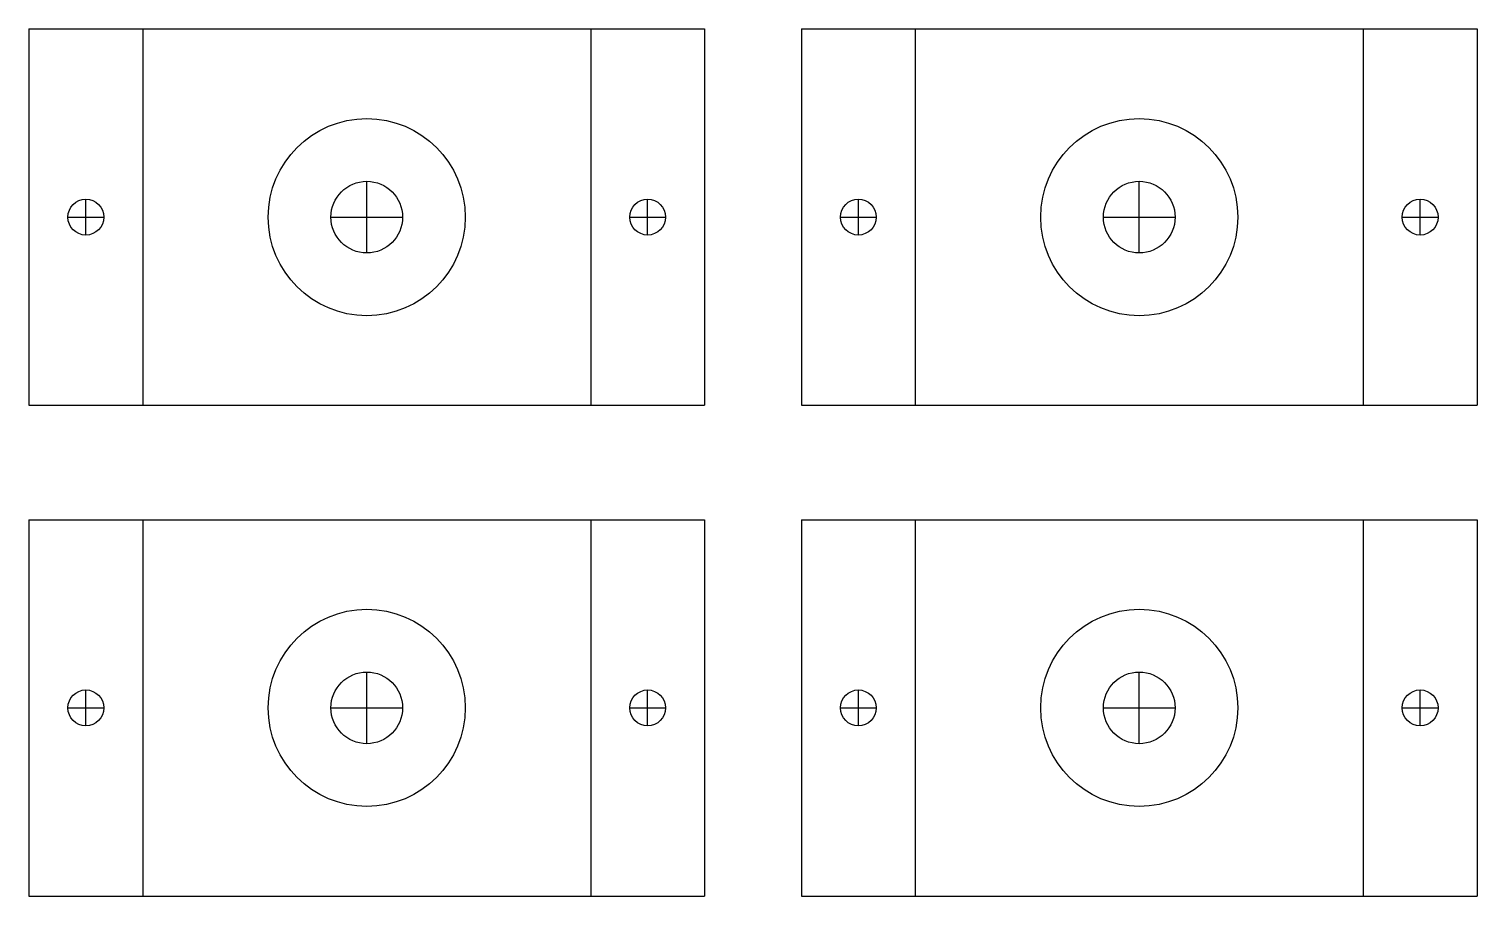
# Model space of a CAD drawing. Header units: millimetres. Extents: x -15418 to 43885, y -27590 to 23052.
# Drawn here: x 29498.8 to 29660.4, y 13559.9 to 13656.7 of the extents above; entities that cross this region are included whole.
import ezdxf

# ---------------------------------------------------------------- set-up
doc = ezdxf.new("R2010")
doc.units = ezdxf.units.MM
doc.header["$LTSCALE"] = 0.5
doc.layers.add('Layer1', color=1, linetype='Continuous')

msp = doc.modelspace()

# ---------------------------------------------------------------- linework, layer by layer
at = {"layer": 'Layer1'}
for p, q in [((29498.7942, 13656.6736), (29498.7942, 13614.6736)), ((29498.7942, 13656.6736), (29574.1942, 13656.6736)), ((29511.4942, 13656.6736), (29511.4942, 13614.6736)), ((29561.4942, 13656.6736), (29561.4942, 13614.6736)), ((29574.1942, 13656.6736), (29574.1942, 13614.6736)), ((29585.0075, 13656.6736), (29585.0075, 13614.6736)), ((29585.0075, 13656.6736), (29660.4075, 13656.6736)), ((29597.7075, 13656.6736), (29597.7075, 13614.6736)), ((29647.7075, 13656.6736), (29647.7075, 13614.6736)), ((29660.4075, 13656.6736), (29660.4075, 13614.6736)), ((29536.4942, 13631.6736), (29536.4942, 13639.6736)), ((29622.7075, 13631.6736), (29622.7075, 13639.6736)), ((29505.1442, 13633.6736), (29505.1442, 13637.6736)), ((29567.8442, 13633.6736), (29567.8442, 13637.6736)), ((29591.3575, 13633.6736), (29591.3575, 13637.6736)), ((29654.0575, 13633.6736), (29654.0575, 13637.6736)), ((29503.1442, 13635.6736), (29507.1442, 13635.6736)), ((29532.4942, 13635.6736), (29540.4942, 13635.6736)), ((29565.8442, 13635.6736), (29569.8442, 13635.6736)), ((29589.3575, 13635.6736), (29593.3575, 13635.6736)), ((29618.7075, 13635.6736), (29626.7075, 13635.6736)), ((29652.0575, 13635.6736), (29656.0575, 13635.6736)), ((29498.7942, 13614.6736), (29574.1942, 13614.6736)), ((29585.0075, 13614.6736), (29660.4075, 13614.6736)), ((29498.7942, 13601.9093), (29498.7942, 13559.9093)), ((29498.7942, 13601.9093), (29574.1942, 13601.9093)), ((29511.4942, 13601.9093), (29511.4942, 13559.9093)), ((29561.4942, 13601.9093), (29561.4942, 13559.9093)), ((29574.1942, 13601.9093), (29574.1942, 13559.9093)), ((29585.0075, 13601.9093), (29585.0075, 13559.9093)), ((29585.0075, 13601.9093), (29660.4075, 13601.9093)), ((29597.7075, 13601.9093), (29597.7075, 13559.9093)), ((29647.7075, 13601.9093), (29647.7075, 13559.9093)), ((29660.4075, 13601.9093), (29660.4075, 13559.9093)), ((29536.4942, 13576.9093), (29536.4942, 13584.9093)), ((29622.7075, 13576.9093), (29622.7075, 13584.9093)), ((29505.1442, 13578.9093), (29505.1442, 13582.9093)), ((29567.8442, 13578.9093), (29567.8442, 13582.9093)), ((29591.3575, 13578.9093), (29591.3575, 13582.9093)), ((29654.0575, 13578.9093), (29654.0575, 13582.9093)), ((29503.1442, 13580.9093), (29507.1442, 13580.9093)), ((29532.4942, 13580.9093), (29540.4942, 13580.9093)), ((29565.8442, 13580.9093), (29569.8442, 13580.9093)), ((29589.3575, 13580.9093), (29593.3575, 13580.9093)), ((29618.7075, 13580.9093), (29626.7075, 13580.9093)), ((29652.0575, 13580.9093), (29656.0575, 13580.9093)), ((29498.7942, 13559.9093), (29574.1942, 13559.9093)), ((29585.0075, 13559.9093), (29660.4075, 13559.9093))]:
    msp.add_line(p, q, dxfattribs=at)
for centre, radius in [((29536.4942, 13635.6736), 11), ((29622.7075, 13635.6736), 11), ((29536.4942, 13635.6736), 4), ((29622.7075, 13635.6736), 4), ((29505.1442, 13635.6736), 2), ((29567.8442, 13635.6736), 2), ((29591.3575, 13635.6736), 2), ((29654.0575, 13635.6736), 2), ((29536.4942, 13580.9093), 11), ((29622.7075, 13580.9093), 11), ((29536.4942, 13580.9093), 4), ((29622.7075, 13580.9093), 4), ((29505.1442, 13580.9093), 2), ((29567.8442, 13580.9093), 2), ((29591.3575, 13580.9093), 2), ((29654.0575, 13580.9093), 2)]:
    msp.add_circle(centre, radius, dxfattribs=at)

doc.saveas('drawing.dxf')
